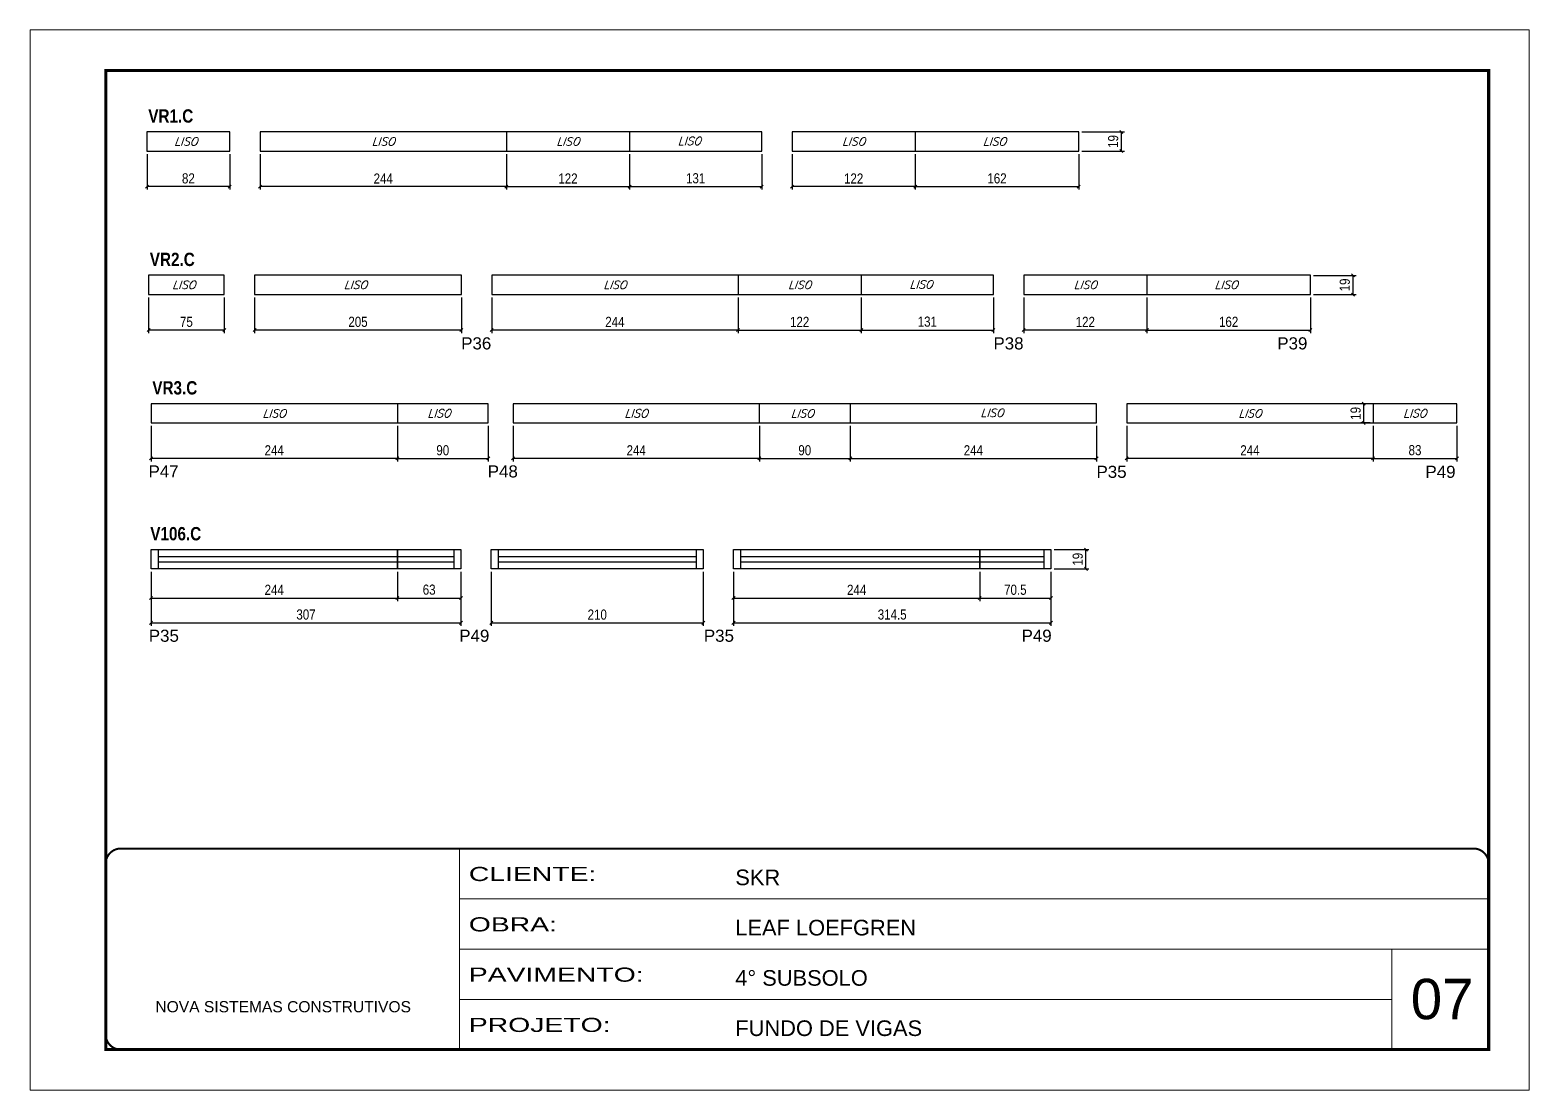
# Model space of a CAD drawing. Header units: millimetres. Extents: x 1959 to 8212, y 239 to 4735.
# Drawn here: x 5142 to 6627, y 2537 to 3587 of the extents above; entities that cross this region are included whole.
import ezdxf

# ---------------------------------------------------------------- set-up
doc = ezdxf.new("R2010")
doc.units = ezdxf.units.MM
doc.linetypes.add('CONTINUO', pattern=[0])
doc.linetypes.add('DASHED', pattern=[0.75, 0.5, -0.25])
for name, color, linetype in [('5', 5, 'Continuous'), ('COTA', 241, 'Continuous'), ('NOMENCLATURA', 7, 'Continuous'), ('Painéis', 200, 'Continuous'), ('SARR_2.2x7', 40, 'Continuous'), ('texto', 7, 'Continuous')]:
    doc.layers.add(name, color=color, linetype=linetype)
for name, color, linetype, lineweight in [('CARIMBO', 255, 'Continuous', 9), ('Folhas', 255, 'Continuous', 9), ('SARRAFO DE PRESSAO', 251, 'DASHED', 9)]:
    doc.layers.add(name, color=color, linetype=linetype, lineweight=lineweight)
doc.styles.add('ARIAL', font='arial.ttf')
doc.styles.add('COTA TECNICA', font='techl___.ttf', dxfattribs={"height": 10})
doc.styles.add('COTA TECNICA-50', font='techl___.ttf', dxfattribs={"height": 10})
doc.styles.add('ROMANS', font='romans.shx')
doc.styles.get("Standard").update_dxf_attribs({"font": 'arial.ttf'})
doc.styles.add('TECNICA', font='techb___.ttf', dxfattribs={"height": 10})
doc.styles.add('Tecnologia', font='')
doc.styles.get('Tecnologia').set_extended_font_data('Forgotten Futurist')
doc.dimstyles.new('COTA PAINEL-50', dxfattribs={"dimtxt": 10, "dimasz": 3, "dimexe": 3, "dimexo": 3, "dimgap": 3, "dimtad": 1, "dimdec": 1, "dimzin": 12, "dimdsep": 46, "dimtxsty": 'COTA TECNICA-50', "dimblk1": 'OBLIQUE', "dimblk2": 'OBLIQUE', "dimsah": 1, "dimcen": 0.9, "dimclrd": 4, "dimclre": 4, "dimclrt": 240, "dimadec": 1, "dimazin": 3, "dimtfac": 1, "dimtdec": 1, "dimtmove": 0, "dimatfit": 3, "dimfxl": 1, "dimtolj": 1, "dimtzin": 12, "dimarcsym": 0})
doc.dimstyles.new('PAINEL', dxfattribs={"dimtxt": 10, "dimasz": 3, "dimexe": 3, "dimexo": 3, "dimgap": 3, "dimtad": 1, "dimdec": 1, "dimzin": 12, "dimdsep": 46, "dimtxsty": 'COTA TECNICA', "dimblk1": 'OBLIQUE', "dimblk2": 'OBLIQUE', "dimsah": 1, "dimcen": 0.9, "dimclrd": 4, "dimclre": 4, "dimclrt": 240, "dimadec": 1, "dimazin": 3, "dimtfac": 1, "dimtdec": 1, "dimtmove": 0, "dimatfit": 3, "dimfxl": 1, "dimtolj": 1, "dimtzin": 12, "dimarcsym": 0})

# ---------------------------------------------------------------- blocks, each defined once
blk = doc.blocks.new('9999999999')
at = {"color": 30, "linetype": 'CONTINUO'}
for p, q in [((98564.6, 34230.2), (98564.6, 34429.4)), ((98564.6, 34379.6), (99584, 34379.6)), ((98564.6, 34329.8), (99488, 34329.8)), ((99584, 34329.8), (99488, 34329.8)), ((99488, 34329.8), (99488, 34230.2)), ((98564.6, 34280), (99488, 34280))]:
    blk.add_line(p, q, dxfattribs=at)
at = {"color": 30, "linetype": 'CONTINUO', "const_width": 2}
blk.add_lwpolyline([(99584, 34230.2), (99584, 34414.4, 0.414214), (99569, 34429.4), (98229, 34429.4, 0.414214), (98214, 34414.4), (98214, 34245.2, 0.414214), (98229, 34230.2), (99584, 34230.2)], format="xyb", dxfattribs=at)
at = {"layer": 'Folhas'}
blk.add_lwpolyline([(98139, 34190.2), (99624, 34190.2), (99624, 35240.2), (98139, 35240.2)], close=True, dxfattribs=at)
at = {"layer": 'Folhas', "color": 30, "const_width": 3}
blk.add_lwpolyline([(98214, 34230.2), (99584, 34230.2), (99584, 35200.2), (98214, 35200.2)], close=True, dxfattribs=at)
at = {"color": 7, "linetype": 'Continuous', "ltscale": 5, "style": 'ARIAL'}
for s, height, p in [('SKR', 15.48, (98837.7, 34393.1)), ('LEAF LOEFGREN', 15.483, (98837.7, 34343.3)), ('4° SUBSOLO', 15.48, (98837.7, 34293.5)), ('NOVA SISTEMAS CONSTRUTIVOS', 11.059, (98263.2, 34267.2)), ('FUNDO DE VIGAS', 15.483, (98837.7, 34243.7))]:
    blk.add_text(s, height=height, dxfattribs=at).set_placement(p)
at = {"layer": 'Folhas', "color": 7, "style": 'Tecnologia', "width": 1.5}
for s, p in [('CLIENTE:', (98573.7, 34397.2)), ('OBRA:', (98573.7, 34347.3)), ('PAVIMENTO:', (98573.7, 34297.5)), ('PROJETO:', (98573.7, 34247.7))]:
    blk.add_text(s, height=14, dxfattribs=at).set_placement(p)
blk = doc.blocks.new('_Oblique')
at = {"color": 0, "linetype": 'ByBlock', "lineweight": -2}
blk.add_line((-0.5, -0.5), (0.5, 0.5), dxfattribs=at)
blk = doc.blocks.new('*D59')
at = {"layer": 'COTA', "color": 4, "lineweight": -2, "transparency": 16777216}
for p, q in [((5258.2, 3463.7), (5258.2, 3428.5)), ((5340.2, 3463.7), (5340.2, 3428.5)), ((5340.2, 3431.5), (5258.2, 3431.5))]:
    blk.add_line(p, q, dxfattribs=at)
at = {"layer": 'Defpoints', "color": 0, "transparency": 16777216}
for p in [(5258.2, 3466.7), (5340.2, 3466.7), (5258.2, 3431.5)]:
    blk.add_point(p, dxfattribs=at)
at = {"layer": 'COTA', "color": 4, "lineweight": -2, "transparency": 16777216, "xscale": 3, "yscale": 3, "zscale": 3, "rotation": 180}
blk.add_blockref('_Oblique', (5258.2, 3431.5), dxfattribs=at)
at = {"layer": 'COTA', "color": 4, "lineweight": -2, "transparency": 16777216, "xscale": 3, "yscale": 3, "zscale": 3}
blk.add_blockref('_Oblique', (5340.2, 3431.5), dxfattribs=at)
at = {"layer": 'COTA', "color": 240, "transparency": 16777216, "insert": (5299.2, 3439.6), "char_height": 10, "attachment_point": 5, "style": 'COTA TECNICA'}
blk.add_mtext('\\A1;82', dxfattribs=at)
blk = doc.blocks.new('*D57')
at = {"layer": 'COTA', "color": 4, "lineweight": -2, "transparency": 16777216}
for p, q in [((5370.2, 3463.7), (5370.2, 3428.5)), ((5614.2, 3463.7), (5614.2, 3428.5)), ((5614.2, 3431.5), (5370.2, 3431.5))]:
    blk.add_line(p, q, dxfattribs=at)
at = {"layer": 'Defpoints', "color": 0, "transparency": 16777216}
for p in [(5370.2, 3466.7), (5614.2, 3466.7), (5370.2, 3431.5)]:
    blk.add_point(p, dxfattribs=at)
at = {"layer": 'COTA', "color": 4, "lineweight": -2, "transparency": 16777216, "xscale": 3, "yscale": 3, "zscale": 3, "rotation": 180}
blk.add_blockref('_Oblique', (5370.2, 3431.5), dxfattribs=at)
at = {"layer": 'COTA', "color": 4, "lineweight": -2, "transparency": 16777216, "xscale": 3, "yscale": 3, "zscale": 3}
blk.add_blockref('_Oblique', (5614.2, 3431.5), dxfattribs=at)
at = {"layer": 'COTA', "color": 240, "transparency": 16777216, "insert": (5492.2, 3439.5), "char_height": 10, "attachment_point": 5, "style": 'COTA TECNICA'}
blk.add_mtext('\\A1;244', dxfattribs=at)
blk = doc.blocks.new('*D60')
at = {"layer": 'COTA', "color": 4, "lineweight": -2, "transparency": 16777216}
for p, q in [((5614.2, 3463.7), (5614.2, 3428.5)), ((5736.2, 3463.7), (5736.2, 3428.5)), ((5614.2, 3431.5), (5736.2, 3431.5))]:
    blk.add_line(p, q, dxfattribs=at)
at = {"layer": 'Defpoints', "color": 0, "transparency": 16777216}
for p in [(5614.2, 3466.7), (5736.2, 3466.7), (5736.2, 3431.5)]:
    blk.add_point(p, dxfattribs=at)
at = {"layer": 'COTA', "color": 4, "lineweight": -2, "transparency": 16777216, "xscale": 3, "yscale": 3, "zscale": 3, "rotation": 180}
blk.add_blockref('_Oblique', (5614.2, 3431.5), dxfattribs=at)
at = {"layer": 'COTA', "color": 4, "lineweight": -2, "transparency": 16777216, "xscale": 3, "yscale": 3, "zscale": 3}
blk.add_blockref('_Oblique', (5736.2, 3431.5), dxfattribs=at)
at = {"layer": 'COTA', "color": 240, "transparency": 16777216, "insert": (5675.2, 3439.5), "char_height": 10, "attachment_point": 5, "style": 'COTA TECNICA'}
blk.add_mtext('\\A1;122', dxfattribs=at)
blk = doc.blocks.new('*D61')
at = {"layer": 'COTA', "color": 4, "lineweight": -2, "transparency": 16777216}
for p, q in [((5736.2, 3463.7), (5736.2, 3428.5)), ((5867.2, 3463.7), (5867.2, 3428.5)), ((5736.2, 3431.5), (5867.2, 3431.5))]:
    blk.add_line(p, q, dxfattribs=at)
at = {"layer": 'Defpoints', "color": 0, "transparency": 16777216}
for p in [(5736.2, 3466.7), (5867.2, 3466.7), (5867.2, 3431.5)]:
    blk.add_point(p, dxfattribs=at)
at = {"layer": 'COTA', "color": 4, "lineweight": -2, "transparency": 16777216, "xscale": 3, "yscale": 3, "zscale": 3, "rotation": 180}
blk.add_blockref('_Oblique', (5736.2, 3431.5), dxfattribs=at)
at = {"layer": 'COTA', "color": 4, "lineweight": -2, "transparency": 16777216, "xscale": 3, "yscale": 3, "zscale": 3}
blk.add_blockref('_Oblique', (5867.2, 3431.5), dxfattribs=at)
at = {"layer": 'COTA', "color": 240, "transparency": 16777216, "insert": (5801.7, 3439.7), "char_height": 10, "attachment_point": 5, "style": 'COTA TECNICA'}
blk.add_mtext('\\A1;131', dxfattribs=at)
blk = doc.blocks.new('*D58')
at = {"layer": 'COTA', "color": 4, "lineweight": -2, "transparency": 16777216}
for p, q in [((5897.2, 3463.7), (5897.2, 3428.5)), ((6019.2, 3463.7), (6019.2, 3428.5)), ((6019.2, 3431.5), (5897.2, 3431.5))]:
    blk.add_line(p, q, dxfattribs=at)
at = {"layer": 'Defpoints', "color": 0, "transparency": 16777216}
for p in [(5897.2, 3466.7), (6019.2, 3466.7), (5897.2, 3431.5)]:
    blk.add_point(p, dxfattribs=at)
at = {"layer": 'COTA', "color": 4, "lineweight": -2, "transparency": 16777216, "xscale": 3, "yscale": 3, "zscale": 3, "rotation": 180}
blk.add_blockref('_Oblique', (5897.2, 3431.5), dxfattribs=at)
at = {"layer": 'COTA', "color": 4, "lineweight": -2, "transparency": 16777216, "xscale": 3, "yscale": 3, "zscale": 3}
blk.add_blockref('_Oblique', (6019.2, 3431.5), dxfattribs=at)
at = {"layer": 'COTA', "color": 240, "transparency": 16777216, "insert": (5958.2, 3439.5), "char_height": 10, "attachment_point": 5, "style": 'COTA TECNICA'}
blk.add_mtext('\\A1;122', dxfattribs=at)
blk = doc.blocks.new('*D62')
at = {"layer": 'COTA', "color": 4, "lineweight": -2, "transparency": 16777216}
for p, q in [((6019.2, 3463.7), (6019.2, 3428.5)), ((6181.2, 3463.7), (6181.2, 3428.5)), ((6019.2, 3431.5), (6181.2, 3431.5))]:
    blk.add_line(p, q, dxfattribs=at)
at = {"layer": 'Defpoints', "color": 0, "transparency": 16777216}
for p in [(6019.2, 3466.7), (6181.2, 3466.7), (6181.2, 3431.5)]:
    blk.add_point(p, dxfattribs=at)
at = {"layer": 'COTA', "color": 4, "lineweight": -2, "transparency": 16777216, "xscale": 3, "yscale": 3, "zscale": 3, "rotation": 180}
blk.add_blockref('_Oblique', (6019.2, 3431.5), dxfattribs=at)
at = {"layer": 'COTA', "color": 4, "lineweight": -2, "transparency": 16777216, "xscale": 3, "yscale": 3, "zscale": 3}
blk.add_blockref('_Oblique', (6181.2, 3431.5), dxfattribs=at)
at = {"layer": 'COTA', "color": 240, "transparency": 16777216, "insert": (6100.2, 3439.6), "char_height": 10, "attachment_point": 5, "style": 'COTA TECNICA'}
blk.add_mtext('\\A1;162', dxfattribs=at)
blk = doc.blocks.new('*D63')
at = {"layer": 'COTA', "color": 4, "lineweight": -2, "transparency": 16777216}
for p, q in [((6184.2, 3485.7), (6226.4, 3485.7)), ((6223.4, 3466.7), (6223.4, 3485.7)), ((6184.2, 3466.7), (6226.4, 3466.7))]:
    blk.add_line(p, q, dxfattribs=at)
at = {"layer": 'Defpoints', "color": 0, "transparency": 16777216}
for p in [(6181.2, 3485.7), (6223.4, 3485.7), (6181.2, 3466.7)]:
    blk.add_point(p, dxfattribs=at)
at = {"layer": 'COTA', "color": 4, "lineweight": -2, "transparency": 16777216, "xscale": 3, "yscale": 3, "zscale": 3}
for p, rotation in [((6223.4, 3485.7), 90), ((6223.4, 3466.7), 270)]:
    blk.add_blockref('_Oblique', p, dxfattribs=dict(at, rotation=rotation))
at = {"layer": 'COTA', "color": 240, "transparency": 16777216, "insert": (6215.3, 3476.2), "char_height": 10, "attachment_point": 5, "rotation": 90, "style": 'COTA TECNICA'}
blk.add_mtext('\\A1;19', dxfattribs=at)
blk = doc.blocks.new('*D66')
at = {"layer": 'COTA', "color": 4, "lineweight": -2, "transparency": 16777216}
for p, q in [((5259.7, 3321.6), (5259.7, 3286.4)), ((5334.7, 3321.6), (5334.7, 3286.4)), ((5334.7, 3289.4), (5259.7, 3289.4))]:
    blk.add_line(p, q, dxfattribs=at)
at = {"layer": 'Defpoints', "color": 0, "transparency": 16777216}
for p in [(5259.7, 3324.6), (5334.7, 3324.6), (5259.7, 3289.4)]:
    blk.add_point(p, dxfattribs=at)
at = {"layer": 'COTA', "color": 4, "lineweight": -2, "transparency": 16777216, "xscale": 3, "yscale": 3, "zscale": 3, "rotation": 180}
blk.add_blockref('_Oblique', (5259.7, 3289.4), dxfattribs=at)
at = {"layer": 'COTA', "color": 4, "lineweight": -2, "transparency": 16777216, "xscale": 3, "yscale": 3, "zscale": 3}
blk.add_blockref('_Oblique', (5334.7, 3289.4), dxfattribs=at)
at = {"layer": 'COTA', "color": 240, "transparency": 16777216, "insert": (5297.2, 3297.5), "char_height": 10, "attachment_point": 5, "style": 'COTA TECNICA'}
blk.add_mtext('\\A1;75', dxfattribs=at)
blk = doc.blocks.new('*D67')
at = {"layer": 'COTA', "color": 4, "lineweight": -2, "transparency": 16777216}
for p, q in [((5364.7, 3321.6), (5364.7, 3286.4)), ((5569.7, 3321.6), (5569.7, 3286.4)), ((5569.7, 3289.4), (5364.7, 3289.4))]:
    blk.add_line(p, q, dxfattribs=at)
at = {"layer": 'Defpoints', "color": 0, "transparency": 16777216}
for p in [(5364.7, 3324.6), (5569.7, 3324.6), (5364.7, 3289.4)]:
    blk.add_point(p, dxfattribs=at)
at = {"layer": 'COTA', "color": 4, "lineweight": -2, "transparency": 16777216, "xscale": 3, "yscale": 3, "zscale": 3, "rotation": 180}
blk.add_blockref('_Oblique', (5364.7, 3289.4), dxfattribs=at)
at = {"layer": 'COTA', "color": 4, "lineweight": -2, "transparency": 16777216, "xscale": 3, "yscale": 3, "zscale": 3}
blk.add_blockref('_Oblique', (5569.7, 3289.4), dxfattribs=at)
at = {"layer": 'COTA', "color": 240, "transparency": 16777216, "insert": (5467.2, 3297.5), "char_height": 10, "attachment_point": 5, "style": 'COTA TECNICA'}
blk.add_mtext('\\A1;205', dxfattribs=at)
blk = doc.blocks.new('*D64')
at = {"layer": 'COTA', "color": 4, "lineweight": -2, "transparency": 16777216}
for p, q in [((5599.7, 3321.6), (5599.7, 3286.4)), ((5843.7, 3321.6), (5843.7, 3286.4)), ((5843.7, 3289.4), (5599.7, 3289.4))]:
    blk.add_line(p, q, dxfattribs=at)
at = {"layer": 'Defpoints', "color": 0, "transparency": 16777216}
for p in [(5599.7, 3324.6), (5843.7, 3324.6), (5599.7, 3289.4)]:
    blk.add_point(p, dxfattribs=at)
at = {"layer": 'COTA', "color": 4, "lineweight": -2, "transparency": 16777216, "xscale": 3, "yscale": 3, "zscale": 3, "rotation": 180}
blk.add_blockref('_Oblique', (5599.7, 3289.4), dxfattribs=at)
at = {"layer": 'COTA', "color": 4, "lineweight": -2, "transparency": 16777216, "xscale": 3, "yscale": 3, "zscale": 3}
blk.add_blockref('_Oblique', (5843.7, 3289.4), dxfattribs=at)
at = {"layer": 'COTA', "color": 240, "transparency": 16777216, "insert": (5721.7, 3297.5), "char_height": 10, "attachment_point": 5, "style": 'COTA TECNICA'}
blk.add_mtext('\\A1;244', dxfattribs=at)
blk = doc.blocks.new('*D68')
at = {"layer": 'COTA', "color": 4, "lineweight": -2, "transparency": 16777216}
for p, q in [((5843.7, 3321.6), (5843.7, 3286.4)), ((5965.7, 3321.6), (5965.7, 3286.4)), ((5843.7, 3289.4), (5965.7, 3289.4))]:
    blk.add_line(p, q, dxfattribs=at)
at = {"layer": 'Defpoints', "color": 0, "transparency": 16777216}
for p in [(5843.7, 3324.6), (5965.7, 3324.6), (5965.7, 3289.4)]:
    blk.add_point(p, dxfattribs=at)
at = {"layer": 'COTA', "color": 4, "lineweight": -2, "transparency": 16777216, "xscale": 3, "yscale": 3, "zscale": 3, "rotation": 180}
blk.add_blockref('_Oblique', (5843.7, 3289.4), dxfattribs=at)
at = {"layer": 'COTA', "color": 4, "lineweight": -2, "transparency": 16777216, "xscale": 3, "yscale": 3, "zscale": 3}
blk.add_blockref('_Oblique', (5965.7, 3289.4), dxfattribs=at)
at = {"layer": 'COTA', "color": 240, "transparency": 16777216, "insert": (5904.7, 3297.5), "char_height": 10, "attachment_point": 5, "style": 'COTA TECNICA'}
blk.add_mtext('\\A1;122', dxfattribs=at)
blk = doc.blocks.new('*D69')
at = {"layer": 'COTA', "color": 4, "lineweight": -2, "transparency": 16777216}
for p, q in [((5965.7, 3321.6), (5965.7, 3286.4)), ((6096.7, 3321.6), (6096.7, 3286.4)), ((5965.7, 3289.4), (6096.7, 3289.4))]:
    blk.add_line(p, q, dxfattribs=at)
at = {"layer": 'Defpoints', "color": 0, "transparency": 16777216}
for p in [(5965.7, 3324.6), (6096.7, 3324.6), (6096.7, 3289.4)]:
    blk.add_point(p, dxfattribs=at)
at = {"layer": 'COTA', "color": 4, "lineweight": -2, "transparency": 16777216, "xscale": 3, "yscale": 3, "zscale": 3, "rotation": 180}
blk.add_blockref('_Oblique', (5965.7, 3289.4), dxfattribs=at)
at = {"layer": 'COTA', "color": 4, "lineweight": -2, "transparency": 16777216, "xscale": 3, "yscale": 3, "zscale": 3}
blk.add_blockref('_Oblique', (6096.7, 3289.4), dxfattribs=at)
at = {"layer": 'COTA', "color": 240, "transparency": 16777216, "insert": (6031.2, 3297.7), "char_height": 10, "attachment_point": 5, "style": 'COTA TECNICA'}
blk.add_mtext('\\A1;131', dxfattribs=at)
blk = doc.blocks.new('*D65')
at = {"layer": 'COTA', "color": 4, "lineweight": -2, "transparency": 16777216}
for p, q in [((6126.7, 3321.6), (6126.7, 3286.4)), ((6248.7, 3321.6), (6248.7, 3286.4)), ((6248.7, 3289.4), (6126.7, 3289.4))]:
    blk.add_line(p, q, dxfattribs=at)
at = {"layer": 'Defpoints', "color": 0, "transparency": 16777216}
for p in [(6126.7, 3324.6), (6248.7, 3324.6), (6126.7, 3289.4)]:
    blk.add_point(p, dxfattribs=at)
at = {"layer": 'COTA', "color": 4, "lineweight": -2, "transparency": 16777216, "xscale": 3, "yscale": 3, "zscale": 3, "rotation": 180}
blk.add_blockref('_Oblique', (6126.7, 3289.4), dxfattribs=at)
at = {"layer": 'COTA', "color": 4, "lineweight": -2, "transparency": 16777216, "xscale": 3, "yscale": 3, "zscale": 3}
blk.add_blockref('_Oblique', (6248.7, 3289.4), dxfattribs=at)
at = {"layer": 'COTA', "color": 240, "transparency": 16777216, "insert": (6187.7, 3297.5), "char_height": 10, "attachment_point": 5, "style": 'COTA TECNICA'}
blk.add_mtext('\\A1;122', dxfattribs=at)
blk = doc.blocks.new('*D70')
at = {"layer": 'COTA', "color": 4, "lineweight": -2, "transparency": 16777216}
for p, q in [((6248.7, 3321.6), (6248.7, 3286.4)), ((6410.7, 3321.6), (6410.7, 3286.4)), ((6248.7, 3289.4), (6410.7, 3289.4))]:
    blk.add_line(p, q, dxfattribs=at)
at = {"layer": 'Defpoints', "color": 0, "transparency": 16777216}
for p in [(6248.7, 3324.6), (6410.7, 3324.6), (6410.7, 3289.4)]:
    blk.add_point(p, dxfattribs=at)
at = {"layer": 'COTA', "color": 4, "lineweight": -2, "transparency": 16777216, "xscale": 3, "yscale": 3, "zscale": 3, "rotation": 180}
blk.add_blockref('_Oblique', (6248.7, 3289.4), dxfattribs=at)
at = {"layer": 'COTA', "color": 4, "lineweight": -2, "transparency": 16777216, "xscale": 3, "yscale": 3, "zscale": 3}
blk.add_blockref('_Oblique', (6410.7, 3289.4), dxfattribs=at)
at = {"layer": 'COTA', "color": 240, "transparency": 16777216, "insert": (6329.7, 3297.5), "char_height": 10, "attachment_point": 5, "style": 'COTA TECNICA'}
blk.add_mtext('\\A1;162', dxfattribs=at)
blk = doc.blocks.new('*D71')
at = {"layer": 'COTA', "color": 4, "lineweight": -2, "transparency": 16777216}
for p, q in [((6413.7, 3343.6), (6455.9, 3343.6)), ((6452.9, 3324.6), (6452.9, 3343.6)), ((6413.7, 3324.6), (6455.9, 3324.6))]:
    blk.add_line(p, q, dxfattribs=at)
at = {"layer": 'Defpoints', "color": 0, "transparency": 16777216}
for p in [(6410.7, 3343.6), (6452.9, 3343.6), (6410.7, 3324.6)]:
    blk.add_point(p, dxfattribs=at)
at = {"layer": 'COTA', "color": 4, "lineweight": -2, "transparency": 16777216, "xscale": 3, "yscale": 3, "zscale": 3}
for p, rotation in [((6452.9, 3343.6), 90), ((6452.9, 3324.6), 270)]:
    blk.add_blockref('_Oblique', p, dxfattribs=dict(at, rotation=rotation))
at = {"layer": 'COTA', "color": 240, "transparency": 16777216, "insert": (6444.8, 3334.1), "char_height": 10, "attachment_point": 5, "rotation": 90, "style": 'COTA TECNICA'}
blk.add_mtext('\\A1;19', dxfattribs=at)
blk = doc.blocks.new('*D72')
at = {"layer": 'COTA', "color": 4, "lineweight": -2, "transparency": 16777216}
for p, q in [((5262.2, 3194.4), (5262.2, 3159.2)), ((5506.2, 3194.4), (5506.2, 3159.2)), ((5506.2, 3162.2), (5262.2, 3162.2))]:
    blk.add_line(p, q, dxfattribs=at)
at = {"layer": 'Defpoints', "color": 0, "transparency": 16777216}
for p in [(5262.2, 3197.4), (5506.2, 3197.4), (5262.2, 3162.2)]:
    blk.add_point(p, dxfattribs=at)
at = {"layer": 'COTA', "color": 4, "lineweight": -2, "transparency": 16777216, "xscale": 3, "yscale": 3, "zscale": 3, "rotation": 180}
blk.add_blockref('_Oblique', (5262.2, 3162.2), dxfattribs=at)
at = {"layer": 'COTA', "color": 4, "lineweight": -2, "transparency": 16777216, "xscale": 3, "yscale": 3, "zscale": 3}
blk.add_blockref('_Oblique', (5506.2, 3162.2), dxfattribs=at)
at = {"layer": 'COTA', "color": 240, "transparency": 16777216, "insert": (5384.2, 3170.3), "char_height": 10, "attachment_point": 5, "style": 'COTA TECNICA'}
blk.add_mtext('\\A1;244', dxfattribs=at)
blk = doc.blocks.new('*D75')
at = {"layer": 'COTA', "color": 4, "lineweight": -2, "transparency": 16777216}
for p, q in [((5506.2, 3194.4), (5506.2, 3159.2)), ((5596.2, 3194.4), (5596.2, 3159.2)), ((5506.2, 3162.2), (5596.2, 3162.2))]:
    blk.add_line(p, q, dxfattribs=at)
at = {"layer": 'Defpoints', "color": 0, "transparency": 16777216}
for p in [(5506.2, 3197.4), (5596.2, 3197.4), (5596.2, 3162.2)]:
    blk.add_point(p, dxfattribs=at)
at = {"layer": 'COTA', "color": 4, "lineweight": -2, "transparency": 16777216, "xscale": 3, "yscale": 3, "zscale": 3, "rotation": 180}
blk.add_blockref('_Oblique', (5506.2, 3162.2), dxfattribs=at)
at = {"layer": 'COTA', "color": 4, "lineweight": -2, "transparency": 16777216, "xscale": 3, "yscale": 3, "zscale": 3}
blk.add_blockref('_Oblique', (5596.2, 3162.2), dxfattribs=at)
at = {"layer": 'COTA', "color": 240, "transparency": 16777216, "insert": (5551.2, 3170.3), "char_height": 10, "attachment_point": 5, "style": 'COTA TECNICA'}
blk.add_mtext('\\A1;90', dxfattribs=at)
blk = doc.blocks.new('*D73')
at = {"layer": 'COTA', "color": 4, "lineweight": -2, "transparency": 16777216}
for p, q in [((5620.8, 3194.4), (5620.8, 3159.2)), ((5864.8, 3194.4), (5864.8, 3159.2)), ((5864.8, 3162.2), (5620.8, 3162.2))]:
    blk.add_line(p, q, dxfattribs=at)
at = {"layer": 'Defpoints', "color": 0, "transparency": 16777216}
for p in [(5620.8, 3197.4), (5864.8, 3197.4), (5620.8, 3162.2)]:
    blk.add_point(p, dxfattribs=at)
at = {"layer": 'COTA', "color": 4, "lineweight": -2, "transparency": 16777216, "xscale": 3, "yscale": 3, "zscale": 3, "rotation": 180}
blk.add_blockref('_Oblique', (5620.8, 3162.2), dxfattribs=at)
at = {"layer": 'COTA', "color": 4, "lineweight": -2, "transparency": 16777216, "xscale": 3, "yscale": 3, "zscale": 3}
blk.add_blockref('_Oblique', (5864.8, 3162.2), dxfattribs=at)
at = {"layer": 'COTA', "color": 240, "transparency": 16777216, "insert": (5742.8, 3170.3), "char_height": 10, "attachment_point": 5, "style": 'COTA TECNICA'}
blk.add_mtext('\\A1;244', dxfattribs=at)
blk = doc.blocks.new('*D76')
at = {"layer": 'COTA', "color": 4, "lineweight": -2, "transparency": 16777216}
for p, q in [((5864.8, 3194.4), (5864.8, 3159.2)), ((5954.8, 3194.4), (5954.8, 3159.2)), ((5864.8, 3162.2), (5954.8, 3162.2))]:
    blk.add_line(p, q, dxfattribs=at)
at = {"layer": 'Defpoints', "color": 0, "transparency": 16777216}
for p in [(5864.8, 3197.4), (5954.8, 3197.4), (5954.8, 3162.2)]:
    blk.add_point(p, dxfattribs=at)
at = {"layer": 'COTA', "color": 4, "lineweight": -2, "transparency": 16777216, "xscale": 3, "yscale": 3, "zscale": 3, "rotation": 180}
blk.add_blockref('_Oblique', (5864.8, 3162.2), dxfattribs=at)
at = {"layer": 'COTA', "color": 4, "lineweight": -2, "transparency": 16777216, "xscale": 3, "yscale": 3, "zscale": 3}
blk.add_blockref('_Oblique', (5954.8, 3162.2), dxfattribs=at)
at = {"layer": 'COTA', "color": 240, "transparency": 16777216, "insert": (5909.8, 3170.3), "char_height": 10, "attachment_point": 5, "style": 'COTA TECNICA'}
blk.add_mtext('\\A1;90', dxfattribs=at)
blk = doc.blocks.new('*D77')
at = {"layer": 'COTA', "color": 4, "lineweight": -2, "transparency": 16777216}
for p, q in [((5954.8, 3194.4), (5954.8, 3159.2)), ((6198.8, 3194.4), (6198.8, 3159.2)), ((5954.8, 3162.2), (6198.8, 3162.2))]:
    blk.add_line(p, q, dxfattribs=at)
at = {"layer": 'Defpoints', "color": 0, "transparency": 16777216}
for p in [(5954.8, 3197.4), (6198.8, 3197.4), (6198.8, 3162.2)]:
    blk.add_point(p, dxfattribs=at)
at = {"layer": 'COTA', "color": 4, "lineweight": -2, "transparency": 16777216, "xscale": 3, "yscale": 3, "zscale": 3, "rotation": 180}
blk.add_blockref('_Oblique', (5954.8, 3162.2), dxfattribs=at)
at = {"layer": 'COTA', "color": 4, "lineweight": -2, "transparency": 16777216, "xscale": 3, "yscale": 3, "zscale": 3}
blk.add_blockref('_Oblique', (6198.8, 3162.2), dxfattribs=at)
at = {"layer": 'COTA', "color": 240, "transparency": 16777216, "insert": (6076.8, 3170.3), "char_height": 10, "attachment_point": 5, "style": 'COTA TECNICA'}
blk.add_mtext('\\A1;244', dxfattribs=at)
blk = doc.blocks.new('*D74')
at = {"layer": 'COTA', "color": 4, "lineweight": -2, "transparency": 16777216}
for p, q in [((6228.8, 3194.4), (6228.8, 3159.2)), ((6472.8, 3194.4), (6472.8, 3159.2)), ((6472.8, 3162.2), (6228.8, 3162.2))]:
    blk.add_line(p, q, dxfattribs=at)
at = {"layer": 'Defpoints', "color": 0, "transparency": 16777216}
for p in [(6228.8, 3197.4), (6472.8, 3197.4), (6228.8, 3162.2)]:
    blk.add_point(p, dxfattribs=at)
at = {"layer": 'COTA', "color": 4, "lineweight": -2, "transparency": 16777216, "xscale": 3, "yscale": 3, "zscale": 3, "rotation": 180}
blk.add_blockref('_Oblique', (6228.8, 3162.2), dxfattribs=at)
at = {"layer": 'COTA', "color": 4, "lineweight": -2, "transparency": 16777216, "xscale": 3, "yscale": 3, "zscale": 3}
blk.add_blockref('_Oblique', (6472.8, 3162.2), dxfattribs=at)
at = {"layer": 'COTA', "color": 240, "transparency": 16777216, "insert": (6350.8, 3170.3), "char_height": 10, "attachment_point": 5, "style": 'COTA TECNICA'}
blk.add_mtext('\\A1;244', dxfattribs=at)
blk = doc.blocks.new('*D78')
at = {"layer": 'COTA', "color": 4, "lineweight": -2, "transparency": 16777216}
for p, q in [((6472.8, 3194.4), (6472.8, 3159.2)), ((6555.8, 3194.4), (6555.8, 3159.2)), ((6472.8, 3162.2), (6555.8, 3162.2))]:
    blk.add_line(p, q, dxfattribs=at)
at = {"layer": 'Defpoints', "color": 0, "transparency": 16777216}
for p in [(6472.8, 3197.4), (6555.8, 3197.4), (6555.8, 3162.2)]:
    blk.add_point(p, dxfattribs=at)
at = {"layer": 'COTA', "color": 4, "lineweight": -2, "transparency": 16777216, "xscale": 3, "yscale": 3, "zscale": 3, "rotation": 180}
blk.add_blockref('_Oblique', (6472.8, 3162.2), dxfattribs=at)
at = {"layer": 'COTA', "color": 4, "lineweight": -2, "transparency": 16777216, "xscale": 3, "yscale": 3, "zscale": 3}
blk.add_blockref('_Oblique', (6555.8, 3162.2), dxfattribs=at)
at = {"layer": 'COTA', "color": 240, "transparency": 16777216, "insert": (6514.3, 3170.4), "char_height": 10, "attachment_point": 5, "style": 'COTA TECNICA'}
blk.add_mtext('\\A1;83', dxfattribs=at)
blk = doc.blocks.new('*D79')
at = {"layer": 'COTA', "color": 4, "lineweight": -2, "transparency": 16777216}
for p, q in [((6469.8, 3216.4), (6460.6, 3216.4)), ((6463.6, 3197.4), (6463.6, 3216.4)), ((6469.8, 3197.4), (6460.6, 3197.4))]:
    blk.add_line(p, q, dxfattribs=at)
at = {"layer": 'Defpoints', "color": 0, "transparency": 16777216}
for p in [(6463.6, 3216.4), (6472.8, 3216.4), (6472.8, 3197.4)]:
    blk.add_point(p, dxfattribs=at)
at = {"layer": 'COTA', "color": 4, "lineweight": -2, "transparency": 16777216, "xscale": 3, "yscale": 3, "zscale": 3}
for p, rotation in [((6463.6, 3216.4), 90), ((6463.6, 3197.4), 270)]:
    blk.add_blockref('_Oblique', p, dxfattribs=dict(at, rotation=rotation))
at = {"layer": 'COTA', "color": 240, "transparency": 16777216, "insert": (6455.5, 3206.9), "char_height": 10, "attachment_point": 5, "rotation": 90, "style": 'COTA TECNICA'}
blk.add_mtext('\\A1;19', dxfattribs=at)
blk = doc.blocks.new('*D93')
at = {"layer": 'COTA', "color": 4, "linetype": 'ByBlock', "lineweight": -2, "transparency": 16777216}
for p, q in [((5599.2, 3049.9), (5599.2, 2996.4)), ((5809.2, 3049.9), (5809.2, 2996.4)), ((5599.2, 2999.4), (5809.2, 2999.4))]:
    blk.add_line(p, q, dxfattribs=at)
at = {"layer": 'Defpoints', "color": 0, "linetype": 'ByBlock', "transparency": 16777216}
for p in [(5599.2, 3052.9), (5809.2, 3052.9), (5809.2, 2999.4)]:
    blk.add_point(p, dxfattribs=at)
at = {"layer": 'COTA', "color": 4, "linetype": 'ByBlock', "lineweight": -2, "transparency": 16777216, "xscale": 3, "yscale": 3, "zscale": 3, "rotation": 180}
blk.add_blockref('_Oblique', (5599.2, 2999.4), dxfattribs=at)
at = {"layer": 'COTA', "color": 4, "linetype": 'ByBlock', "lineweight": -2, "transparency": 16777216, "xscale": 3, "yscale": 3, "zscale": 3}
blk.add_blockref('_Oblique', (5809.2, 2999.4), dxfattribs=at)
at = {"layer": 'COTA', "color": 240, "linetype": 'ByBlock', "transparency": 16777216, "insert": (5704.2, 3007.5), "char_height": 10, "attachment_point": 5, "style": 'COTA TECNICA-50'}
blk.add_mtext('\\A1;210', dxfattribs=at)
blk = doc.blocks.new('*D94')
at = {"layer": 'COTA', "color": 4, "linetype": 'ByBlock', "lineweight": -2, "transparency": 16777216}
for p, q in [((5839.2, 3049.9), (5839.2, 3021)), ((6083.2, 3049.9), (6083.2, 3021)), ((5839.2, 3024), (6083.2, 3024))]:
    blk.add_line(p, q, dxfattribs=at)
at = {"layer": 'Defpoints', "color": 0, "linetype": 'ByBlock', "transparency": 16777216}
for p in [(5839.2, 3052.9), (6083.2, 3052.9), (6083.2, 3024)]:
    blk.add_point(p, dxfattribs=at)
at = {"layer": 'COTA', "color": 4, "linetype": 'ByBlock', "lineweight": -2, "transparency": 16777216, "xscale": 3, "yscale": 3, "zscale": 3, "rotation": 180}
blk.add_blockref('_Oblique', (5839.2, 3024), dxfattribs=at)
at = {"layer": 'COTA', "color": 4, "linetype": 'ByBlock', "lineweight": -2, "transparency": 16777216, "xscale": 3, "yscale": 3, "zscale": 3}
blk.add_blockref('_Oblique', (6083.2, 3024), dxfattribs=at)
at = {"layer": 'COTA', "color": 240, "linetype": 'ByBlock', "transparency": 16777216, "insert": (5961.2, 3032.1), "char_height": 10, "attachment_point": 5, "style": 'COTA TECNICA-50'}
blk.add_mtext('\\A1;244', dxfattribs=at)
blk = doc.blocks.new('*D95')
at = {"layer": 'COTA', "color": 4, "linetype": 'ByBlock', "lineweight": -2, "transparency": 16777216}
for p, q in [((6083.2, 3049.9), (6083.2, 3021)), ((6153.7, 3049.9), (6153.7, 3021)), ((6083.2, 3024), (6153.7, 3024))]:
    blk.add_line(p, q, dxfattribs=at)
at = {"layer": 'Defpoints', "color": 0, "linetype": 'ByBlock', "transparency": 16777216}
for p in [(6083.2, 3052.9), (6153.7, 3052.9), (6153.7, 3024)]:
    blk.add_point(p, dxfattribs=at)
at = {"layer": 'COTA', "color": 4, "linetype": 'ByBlock', "lineweight": -2, "transparency": 16777216, "xscale": 3, "yscale": 3, "zscale": 3, "rotation": 180}
blk.add_blockref('_Oblique', (6083.2, 3024), dxfattribs=at)
at = {"layer": 'COTA', "color": 4, "linetype": 'ByBlock', "lineweight": -2, "transparency": 16777216, "xscale": 3, "yscale": 3, "zscale": 3}
blk.add_blockref('_Oblique', (6153.7, 3024), dxfattribs=at)
at = {"layer": 'COTA', "color": 240, "linetype": 'ByBlock', "transparency": 16777216, "insert": (6118.4, 3032.1), "char_height": 10, "attachment_point": 5, "style": 'COTA TECNICA-50'}
blk.add_mtext('\\A1;70.5', dxfattribs=at)
blk = doc.blocks.new('*D98')
at = {"layer": 'COTA', "color": 4, "lineweight": -2, "transparency": 16777216}
for p, q in [((5839.2, 3049.9), (5839.2, 2996.4)), ((6153.7, 3049.9), (6153.7, 2996.4)), ((5839.2, 2999.4), (6153.7, 2999.4))]:
    blk.add_line(p, q, dxfattribs=at)
at = {"layer": 'Defpoints', "color": 0, "transparency": 16777216}
for p in [(5839.2, 3052.9), (6153.7, 3052.9), (6153.7, 2999.4)]:
    blk.add_point(p, dxfattribs=at)
at = {"layer": 'COTA', "color": 4, "lineweight": -2, "transparency": 16777216, "xscale": 3, "yscale": 3, "zscale": 3, "rotation": 180}
blk.add_blockref('_Oblique', (5839.2, 2999.4), dxfattribs=at)
at = {"layer": 'COTA', "color": 4, "lineweight": -2, "transparency": 16777216, "xscale": 3, "yscale": 3, "zscale": 3}
blk.add_blockref('_Oblique', (6153.7, 2999.4), dxfattribs=at)
at = {"layer": 'COTA', "color": 240, "transparency": 16777216, "insert": (5996.4, 3007.6), "char_height": 10, "attachment_point": 5, "style": 'COTA TECNICA'}
blk.add_mtext('\\A1;314.5', dxfattribs=at)
blk = doc.blocks.new('*D99')
at = {"layer": 'COTA', "color": 4, "lineweight": -2, "transparency": 16777216}
for p, q in [((6156.7, 3071.9), (6191.3, 3071.9)), ((6188.3, 3052.9), (6188.3, 3071.9)), ((6156.7, 3052.9), (6191.3, 3052.9))]:
    blk.add_line(p, q, dxfattribs=at)
at = {"layer": 'Defpoints', "color": 0, "transparency": 16777216}
for p in [(6153.7, 3071.9), (6188.3, 3071.9), (6153.7, 3052.9)]:
    blk.add_point(p, dxfattribs=at)
at = {"layer": 'COTA', "color": 4, "lineweight": -2, "transparency": 16777216, "xscale": 3, "yscale": 3, "zscale": 3}
for p, rotation in [((6188.3, 3071.9), 90), ((6188.3, 3052.9), 270)]:
    blk.add_blockref('_Oblique', p, dxfattribs=dict(at, rotation=rotation))
at = {"layer": 'COTA', "color": 240, "transparency": 16777216, "insert": (6180.2, 3062.4), "char_height": 10, "attachment_point": 5, "rotation": 90, "style": 'COTA TECNICA'}
blk.add_mtext('\\A1;19', dxfattribs=at)
blk = doc.blocks.new('*D96')
at = {"layer": 'COTA', "color": 4, "linetype": 'ByBlock', "lineweight": -2, "transparency": 16777216}
for p, q in [((5262.2, 3049.9), (5262.2, 3021)), ((5506.2, 3049.9), (5506.2, 3021)), ((5262.2, 3024), (5506.2, 3024))]:
    blk.add_line(p, q, dxfattribs=at)
at = {"layer": 'Defpoints', "color": 0, "linetype": 'ByBlock', "transparency": 16777216}
for p in [(5262.2, 3052.9), (5506.2, 3052.9), (5506.2, 3024)]:
    blk.add_point(p, dxfattribs=at)
at = {"layer": 'COTA', "color": 4, "linetype": 'ByBlock', "lineweight": -2, "transparency": 16777216, "xscale": 3, "yscale": 3, "zscale": 3, "rotation": 180}
blk.add_blockref('_Oblique', (5262.2, 3024), dxfattribs=at)
at = {"layer": 'COTA', "color": 4, "linetype": 'ByBlock', "lineweight": -2, "transparency": 16777216, "xscale": 3, "yscale": 3, "zscale": 3}
blk.add_blockref('_Oblique', (5506.2, 3024), dxfattribs=at)
at = {"layer": 'COTA', "color": 240, "linetype": 'ByBlock', "transparency": 16777216, "insert": (5384.2, 3032.1), "char_height": 10, "attachment_point": 5, "style": 'COTA TECNICA-50'}
blk.add_mtext('\\A1;244', dxfattribs=at)
blk = doc.blocks.new('*D97')
at = {"layer": 'COTA', "color": 4, "linetype": 'ByBlock', "lineweight": -2, "transparency": 16777216}
for p, q in [((5506.2, 3049.9), (5506.2, 3021)), ((5569.2, 3049.9), (5569.2, 3021)), ((5506.2, 3024), (5569.2, 3024))]:
    blk.add_line(p, q, dxfattribs=at)
at = {"layer": 'Defpoints', "color": 0, "linetype": 'ByBlock', "transparency": 16777216}
for p in [(5506.2, 3052.9), (5569.2, 3052.9), (5569.2, 3024)]:
    blk.add_point(p, dxfattribs=at)
at = {"layer": 'COTA', "color": 4, "linetype": 'ByBlock', "lineweight": -2, "transparency": 16777216, "xscale": 3, "yscale": 3, "zscale": 3, "rotation": 180}
blk.add_blockref('_Oblique', (5506.2, 3024), dxfattribs=at)
at = {"layer": 'COTA', "color": 4, "linetype": 'ByBlock', "lineweight": -2, "transparency": 16777216, "xscale": 3, "yscale": 3, "zscale": 3}
blk.add_blockref('_Oblique', (5569.2, 3024), dxfattribs=at)
at = {"layer": 'COTA', "color": 240, "linetype": 'ByBlock', "transparency": 16777216, "insert": (5537.7, 3032.2), "char_height": 10, "attachment_point": 5, "style": 'COTA TECNICA-50'}
blk.add_mtext('\\A1;63', dxfattribs=at)
blk = doc.blocks.new('*D100')
at = {"layer": 'COTA', "color": 4, "lineweight": -2, "transparency": 16777216}
for p, q in [((5262.2, 3049.9), (5262.2, 2996.4)), ((5569.2, 3049.9), (5569.2, 2996.4)), ((5262.2, 2999.4), (5569.2, 2999.4))]:
    blk.add_line(p, q, dxfattribs=at)
at = {"layer": 'Defpoints', "color": 0, "transparency": 16777216}
for p in [(5262.2, 3052.9), (5569.2, 3052.9), (5569.2, 2999.4)]:
    blk.add_point(p, dxfattribs=at)
at = {"layer": 'COTA', "color": 4, "lineweight": -2, "transparency": 16777216, "xscale": 3, "yscale": 3, "zscale": 3, "rotation": 180}
blk.add_blockref('_Oblique', (5262.2, 2999.4), dxfattribs=at)
at = {"layer": 'COTA', "color": 4, "lineweight": -2, "transparency": 16777216, "xscale": 3, "yscale": 3, "zscale": 3}
blk.add_blockref('_Oblique', (5569.2, 2999.4), dxfattribs=at)
at = {"layer": 'COTA', "color": 240, "transparency": 16777216, "insert": (5415.7, 3007.6), "char_height": 10, "attachment_point": 5, "style": 'COTA TECNICA'}
blk.add_mtext('\\A1;307', dxfattribs=at)

msp = doc.modelspace()

# ---------------------------------------------------------------- linework, layer by layer
at = {"layer": 'Painéis', "linetype": 'ByBlock'}
for p, q in [((5867.19, 3485.66), (5370.19, 3485.66)), ((5370.19, 3485.66), (5370.19, 3466.66)), ((5614.19, 3485.66), (5614.19, 3466.66)), ((5736.19, 3485.66), (5736.19, 3466.66)), ((5867.19, 3466.66), (5867.19, 3485.66)), ((6181.19, 3485.66), (5897.19, 3485.66)), ((5897.19, 3485.66), (5897.19, 3466.66)), ((6019.19, 3485.66), (6019.19, 3466.66)), ((6181.19, 3466.66), (6181.19, 3485.66)), ((5370.19, 3466.66), (5867.19, 3466.66)), ((5897.19, 3466.66), (6181.19, 3466.66)), ((6096.69, 3343.63), (5599.69, 3343.63)), ((5599.69, 3343.63), (5599.69, 3324.63)), ((5843.69, 3343.63), (5843.69, 3324.63)), ((5965.69, 3343.63), (5965.69, 3324.63)), ((6096.69, 3324.63), (6096.69, 3343.63)), ((6410.69, 3343.63), (6126.69, 3343.63)), ((6126.69, 3343.63), (6126.69, 3324.63)), ((6248.69, 3343.63), (6248.69, 3324.63)), ((6410.69, 3324.63), (6410.69, 3343.63)), ((5599.69, 3324.63), (6096.69, 3324.63)), ((6126.69, 3324.63), (6410.69, 3324.63)), ((5596.18, 3216.4), (5262.18, 3216.4)), ((5262.18, 3216.4), (5262.18, 3197.4)), ((5506.18, 3216.4), (5506.18, 3197.4)), ((5596.18, 3197.4), (5596.18, 3216.4)), ((6198.78, 3216.4), (5620.78, 3216.4)), ((5620.78, 3216.4), (5620.78, 3197.4)), ((5864.78, 3216.4), (5864.78, 3197.4)), ((5954.78, 3216.4), (5954.78, 3197.4)), ((6198.78, 3197.4), (6198.78, 3216.4)), ((6555.78, 3216.4), (6228.78, 3216.4)), ((6228.78, 3216.4), (6228.78, 3197.4)), ((6472.78, 3216.4), (6472.78, 3197.4)), ((6555.78, 3197.4), (6555.78, 3216.4)), ((5262.18, 3197.4), (5596.18, 3197.4)), ((5620.78, 3197.4), (6198.78, 3197.4)), ((6228.78, 3197.4), (6555.78, 3197.4))]:
    msp.add_line(p, q, dxfattribs=at)
for points in [[(5258.19, 3466.66), (5340.19, 3466.66), (5340.19, 3485.66), (5258.19, 3485.66)], [(5259.69, 3324.63), (5334.69, 3324.63), (5334.69, 3343.63), (5259.69, 3343.63)], [(5364.69, 3324.63), (5569.69, 3324.63), (5569.69, 3343.63), (5364.69, 3343.63)]]:
    msp.add_lwpolyline(points, close=True, dxfattribs=at)
at = {"layer": 'Painéis'}
for points in [[(5506.18, 3052.92), (5262.18, 3052.92), (5262.18, 3071.92), (5506.18, 3071.92)], [(5506.18, 3071.92), (5569.18, 3071.92), (5569.18, 3052.92), (5506.18, 3052.92)], [(5809.18, 3052.92), (5599.18, 3052.92), (5599.18, 3071.92), (5809.18, 3071.92)], [(6083.18, 3052.92), (5839.18, 3052.92), (5839.18, 3071.92), (6083.18, 3071.92)], [(6083.18, 3071.92), (6153.68, 3071.92), (6153.68, 3052.92), (6083.18, 3052.92)]]:
    msp.add_lwpolyline(points, close=True, dxfattribs=at)
at = {"layer": 'SARR_2.2x7', "linetype": 'Continuous'}
for p, q in [((5269.18, 3071.92), (5269.18, 3052.92)), ((5562.18, 3064.92), (5269.18, 3064.92)), ((5269.18, 3059.92), (5562.18, 3059.92)), ((5562.18, 3071.92), (5562.18, 3052.92)), ((5606.18, 3071.92), (5606.18, 3052.92)), ((5802.18, 3064.92), (5606.18, 3064.92)), ((5606.18, 3059.92), (5802.18, 3059.92)), ((5802.18, 3071.92), (5802.18, 3052.92)), ((5846.18, 3071.92), (5846.18, 3052.92)), ((6146.68, 3064.92), (5846.18, 3064.92)), ((5846.18, 3059.92), (6146.68, 3059.92)), ((6146.68, 3071.92), (6146.68, 3052.92))]:
    msp.add_line(p, q, dxfattribs=at)

# ---------------------------------------------------------------- block references
at = {"layer": 'SARRAFO DE PRESSAO', "color": 6, "linetype": 'ByBlock'}
msp.add_blockref('9999999999', (-92996.71, -31653.56), dxfattribs=at)

# ---------------------------------------------------------------- texts
at = {"layer": '5', "linetype": 'Continuous'}
for s, p in [('P36', (5569.43, 3270.23)), ('P38', (6096.71, 3270.23)), ('P39', (6377.89, 3270.23)), ('P47', (5259.69, 3143.39)), ('P48', (5595.73, 3143.39)), ('P35', (6198.79, 3142.99)), ('P49', (6524.65, 3142.99)), ('P35', (5259.97, 2980.63)), ('P49', (5567.51, 2980.63)), ('P35', (5809.84, 2980.63)), ('P49', (6124.56, 2980.63))]:
    msp.add_text(s, height=12, rotation=359.99996, dxfattribs=at).set_placement(p)
at = {"layer": 'CARIMBO', "style": 'ARIAL'}
msp.add_text('07', height=40, dxfattribs=at).set_placement((6510.13, 2606.79))
at = {"layer": 'NOMENCLATURA', "style": 'TECNICA'}
for s, p in [('VR1.C', (5259.47, 3494.85)), ('VR2.C', (5260.97, 3352.82)), ('VR3.C', (5263.46, 3225.58)), ('V106.C', (5261.46, 3081.11))]:
    msp.add_text(s, height=13.2, dxfattribs=at).set_placement(p)
at = {"layer": 'texto', "color": 2, "char_height": 8, "attachment_point": 5, "style": 'ROMANS'}
for insert in [(5296.69, 3476.16), (5492.19, 3476.16), (5675.19, 3476.15), (5795.47, 3476.67), (5958.19, 3476.15), (6097.69, 3476.2), (5294.69, 3334.13), (5464.69, 3334.13), (5721.69, 3334.13), (5904.69, 3334.12), (6024.97, 3334.64), (6187.69, 3334.12), (6327.19, 3334.17), (5384.18, 3206.88), (5547.48, 3206.93), (5742.78, 3206.9), (5907.28, 3206.88), (6095.28, 3207.4), (6350.78, 3206.88), (6514.08, 3206.93)]:
    msp.add_mtext('{\\Q19;\\C256;LISO}', dxfattribs=dict(at, insert=insert))

# ---------------------------------------------------------------- dimensions: what is measured, and where the dimension line sits
at = {"layer": 'COTA'}
for base, p1, p2, picture, middle in [((6223.35, 3485.66), (6181.19, 3466.66), (6181.19, 3485.66), '*D63', (6215.27, 3476.16)), ((6452.85, 3343.63), (6410.69, 3324.63), (6410.69, 3343.63), '*D71', (6444.77, 3334.13)), ((6463.62, 3216.4), (6472.78, 3197.4), (6472.78, 3216.4), '*D79', (6455.53, 3206.9)), ((6188.31, 3071.92), (6153.68, 3052.92), (6153.68, 3071.92), '*D99', (6180.22, 3062.42))]:
    dim = msp.add_linear_dim(base=base, p1=p1, p2=p2, angle=90, dimstyle='PAINEL', dxfattribs=at)
    dim.commit()
    dim.dimension.update_dxf_attribs({"geometry": picture, "text_midpoint": middle})
for base, p1, p2, picture, middle in [((5258.19, 3431.47), (5340.19, 3466.66), (5258.19, 3466.66), '*D59', (5299.19, 3439.56)), ((5370.19, 3431.47), (5614.19, 3466.66), (5370.19, 3466.66), '*D57', (5492.19, 3439.54)), ((5736.19, 3431.47), (5614.19, 3466.66), (5736.19, 3466.66), '*D60', (5675.19, 3439.52)), ((5867.19, 3431.47), (5736.19, 3466.66), (5867.19, 3466.66), '*D61', (5801.69, 3439.68)), ((5897.19, 3431.47), (6019.19, 3466.66), (5897.19, 3466.66), '*D58', (5958.19, 3439.52)), ((6181.19, 3431.47), (6019.19, 3466.66), (6181.19, 3466.66), '*D62', (6100.19, 3439.57)), ((5259.69, 3289.44), (5334.69, 3324.63), (5259.69, 3324.63), '*D66', (5297.19, 3297.54)), ((5364.69, 3289.44), (5569.69, 3324.63), (5364.69, 3324.63), '*D67', (5467.19, 3297.54)), ((5599.69, 3289.44), (5843.69, 3324.63), (5599.69, 3324.63), '*D64', (5721.69, 3297.51)), ((5965.69, 3289.44), (5843.69, 3324.63), (5965.69, 3324.63), '*D68', (5904.69, 3297.49)), ((6096.69, 3289.44), (5965.69, 3324.63), (6096.69, 3324.63), '*D69', (6031.19, 3297.65)), ((6126.69, 3289.44), (6248.69, 3324.63), (6126.69, 3324.63), '*D65', (6187.69, 3297.49)), ((6410.69, 3289.44), (6248.69, 3324.63), (6410.69, 3324.63), '*D70', (6329.69, 3297.54)), ((5262.18, 3162.2), (5506.18, 3197.4), (5262.18, 3197.4), '*D72', (5384.18, 3170.27)), ((5596.18, 3162.2), (5506.18, 3197.4), (5596.18, 3197.4), '*D75', (5551.18, 3170.33)), ((5620.78, 3162.2), (5864.78, 3197.4), (5620.78, 3197.4), '*D73', (5742.78, 3170.27)), ((5954.78, 3162.2), (5864.78, 3197.4), (5954.78, 3197.4), '*D76', (5909.78, 3170.33)), ((6198.78, 3162.2), (5954.78, 3197.4), (6198.78, 3197.4), '*D77', (6076.78, 3170.27)), ((6228.78, 3162.2), (6472.78, 3197.4), (6228.78, 3197.4), '*D74', (6350.78, 3170.27)), ((6555.78, 3162.2), (6472.78, 3197.4), (6555.78, 3197.4), '*D78', (6514.28, 3170.44)), ((5569.18, 2999.41), (5262.18, 3052.92), (5569.18, 3052.92), '*D100', (5415.68, 3007.63)), ((6153.68, 2999.41), (5839.18, 3052.92), (6153.68, 3052.92), '*D98', (5996.43, 3007.63))]:
    dim = msp.add_linear_dim(base=base, p1=p1, p2=p2, dimstyle='PAINEL', dxfattribs=at)
    dim.commit()
    dim.dimension.update_dxf_attribs({"geometry": picture, "text_midpoint": middle})
at = {"layer": 'COTA', "color": 1, "linetype": 'ByBlock'}
for base, p1, p2, picture, middle in [((5506.18, 3023.99), (5262.18, 3052.92), (5506.18, 3052.92), '*D96', (5384.18, 3032.07)), ((5569.18, 3023.99), (5506.18, 3052.92), (5569.18, 3052.92), '*D97', (5537.68, 3032.21)), ((5809.18, 2999.41), (5599.18, 3052.92), (5809.18, 3052.92), '*D93', (5704.18, 3007.51)), ((6083.18, 3023.99), (5839.18, 3052.92), (6083.18, 3052.92), '*D94', (5961.18, 3032.07)), ((6153.68, 3023.99), (6083.18, 3052.92), (6153.68, 3052.92), '*D95', (6118.43, 3032.1))]:
    dim = msp.add_linear_dim(base=base, p1=p1, p2=p2, dimstyle='COTA PAINEL-50', override={"dimarcsym": 1}, dxfattribs=at)
    dim.commit()
    dim.dimension.update_dxf_attribs({"geometry": picture, "text_midpoint": middle})

doc.saveas('drawing.dxf')
